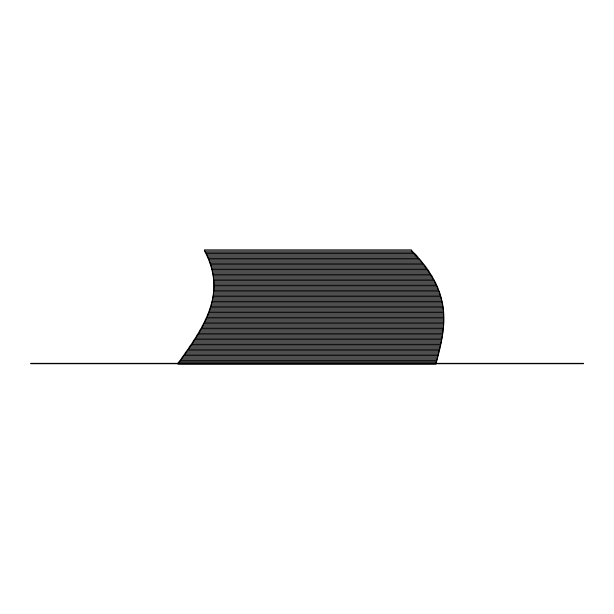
<?xml version="1.0" encoding="UTF-8"?>
<svg xmlns="http://www.w3.org/2000/svg" width="614" height="614" viewBox="0 0 614 614"><rect width="100%" height="100%" fill="white"/><g stroke="black" fill="none" stroke-linecap="round" stroke-linejoin="round"><path stroke-width="0.92" d="M213.733 281.811L435.234 281.811L435.234 283.039M213.733 280.575L213.802 283.039L435.84 283.039L435.84 284.267M213.856 284.267L436.424 284.267L436.424 285.495M213.879 285.495L436.976 285.495L436.976 286.723M213.864 286.723L437.513 286.723L437.513 287.951M213.749 290.407L213.818 287.951L438.02 287.951L438.02 289.179M213.749 289.179L438.511 289.179L438.511 290.407M443.676 312.534L208.369 312.534L208.369 313.762M202.106 327.277L202.106 326.049L443.607 326.049L443.799 321.13L443.745 313.762L207.885 313.762L207.885 314.99M443.799 314.99L207.378 314.99L207.378 316.218M443.83 316.218L206.864 316.218L206.864 317.446M443.853 317.446L206.327 317.446L206.327 318.674M443.853 318.674L205.767 318.674L205.767 319.902M443.853 319.902L205.199 319.902L205.199 321.13M443.838 321.13L204.608 321.13L204.608 322.358M443.799 322.358L204.009 322.358L204.009 323.593M443.753 323.593L203.387 323.593L203.387 324.821M443.692 324.821L202.758 324.821L202.758 326.049M443.676 313.762L443.584 311.298L208.837 311.298L208.837 312.534M443.477 311.298L443.477 310.07L209.282 310.07L209.282 311.298M443.515 326.049L443.515 327.277L201.446 327.277L201.446 328.505M443.346 310.07L443.346 308.842L209.712 308.842L209.712 310.07M443.408 327.277L443.408 328.505L200.763 328.505L200.763 329.733M443.201 308.842L443.201 307.614L210.118 307.614L210.118 308.842M443.285 328.505L443.285 329.733L200.072 329.733L200.072 330.961M443.147 329.733L443.147 330.961L199.373 330.961L199.373 332.189M443.039 307.614L443.039 306.386L210.502 306.386L210.502 307.614M443.001 330.961L443.001 332.189L198.652 332.189L198.652 333.425M442.847 306.386L442.847 305.158L210.878 305.158L210.878 306.386M442.84 332.189L442.84 333.425L197.923 333.425L197.923 334.653M442.648 305.158L442.648 303.93L211.224 303.93L211.224 305.158M442.663 333.425L442.663 334.653L197.186 334.653L197.186 335.881M442.418 303.93L442.418 302.702L211.554 302.702L211.554 303.93M442.479 334.653L442.479 335.881L196.434 335.881L196.434 337.109M442.172 302.702L442.172 301.466L211.861 301.466L211.861 302.702M442.28 335.881L442.28 337.109L195.666 337.109L195.666 338.337M442.072 337.109L442.072 338.337L194.891 338.337L194.891 339.565M441.903 301.466L441.903 300.238L212.145 300.238L212.145 301.466M441.857 338.337L441.857 339.565L194.108 339.565L194.108 340.793M441.612 300.238L441.612 299.01L212.413 299.01L212.413 300.238M441.627 339.565L441.627 340.793L193.318 340.793L193.318 342.021M441.305 299.01L441.305 297.782L212.659 297.782L212.659 299.01M441.389 340.793L441.389 342.021L192.512 342.021L192.512 343.249M441.144 342.021L441.144 343.249L191.706 343.249L191.706 344.485M440.967 297.782L440.967 296.554L212.881 296.554L212.881 297.782M440.883 343.249L440.883 344.485L190.885 344.485L190.885 345.713M440.614 296.554L440.614 295.326L213.081 295.326L213.081 296.554M440.622 344.485L440.622 345.713L190.056 345.713L190.056 346.941M440.345 345.713L440.345 346.941L189.227 346.941L189.227 348.169M440.238 295.326L440.238 294.098L213.258 294.098L213.258 295.326M440.069 346.941L440.069 348.169L188.383 348.169L188.383 349.397M439.839 294.098L439.839 292.87L213.411 292.87L213.411 294.098M439.785 348.169L439.785 349.397L187.539 349.397L187.539 350.625M439.494 349.397L439.494 350.625L186.687 350.625L186.687 351.853M439.417 292.87L439.417 291.642L213.549 291.642L213.549 292.87M439.194 350.625L439.194 351.853L185.827 351.853L185.827 353.081M438.979 291.642L438.979 290.407L213.664 290.407L213.664 291.642M438.895 351.853L438.895 353.081L184.968 353.081L184.968 354.316M438.588 353.081L438.588 354.316L184.1 354.316L184.1 355.544M438.281 354.316L438.281 355.544L183.233 355.544L183.233 356.772M437.966 355.544L437.966 356.772L182.358 356.772L182.358 358M437.644 356.772L437.644 358L181.483 358L181.483 359.228M437.321 358L437.321 359.228L180.608 359.228L180.608 360.456M437.007 359.228L437.007 360.456L179.733 360.456L179.733 361.684M436.677 360.456L436.677 361.684L178.851 361.684L178.851 362.912M436.354 361.684L436.354 362.912L177.968 362.912L177.968 364.14L436.032 364.14L436.032 362.912M434.612 281.811L434.612 280.575L213.634 280.575L213.634 279.347M433.96 280.575L433.96 279.347L213.518 279.347L213.518 278.119M433.284 279.347L433.284 278.119L213.373 278.119L213.373 276.891M432.586 278.119L432.586 276.891L213.212 276.891L213.212 275.663M431.865 276.891L431.865 275.663L213.02 275.663L213.02 274.435M431.12 275.663L431.12 274.435L212.812 274.435L212.812 273.207M430.36 274.435L430.36 273.207L212.574 273.207L212.574 271.979M429.562 273.207L429.562 271.979L212.314 271.979L212.314 270.751M428.749 271.979L428.749 270.751L212.03 270.751L212.03 269.515M427.912 270.751L427.912 269.515L211.73 269.515L211.73 268.287M427.052 269.515L427.052 268.287L211.4 268.287L211.4 267.059M426.17 268.287L426.17 267.059L211.047 267.059L211.047 265.831M425.264 267.059L425.264 265.831L210.671 265.831L210.671 264.603M424.335 265.831L424.335 264.603L210.272 264.603L210.272 263.375M423.384 264.603L423.384 263.375L209.858 263.375L209.858 262.147M422.409 263.375L422.409 262.147L209.412 262.147L209.412 260.919M421.411 262.147L421.411 260.919L208.944 260.919L208.944 259.684M420.39 260.919L420.39 259.684L208.461 259.684L208.461 258.456M419.347 259.684L419.347 258.456L207.946 258.456L207.946 257.228M418.28 258.456L418.28 257.228L207.417 257.228L207.417 256M417.198 257.228L417.198 256L206.864 256L206.864 254.772M416.085 256L416.085 254.772L206.289 254.772L206.289 253.544M414.957 254.772L414.957 253.544L205.69 253.544L205.69 252.316M413.805 253.544L413.805 252.316L205.076 252.316L205.076 251.088M412.631 252.316L412.631 251.088L204.439 251.088L204.439 249.86L411.441 249.86L411.441 251.088M213.856 283.039L213.864 287.951M583.3 363.334L30.7 363.334L30.7 363.726L583.3 363.726L583.3 363.334"/></g></svg>
